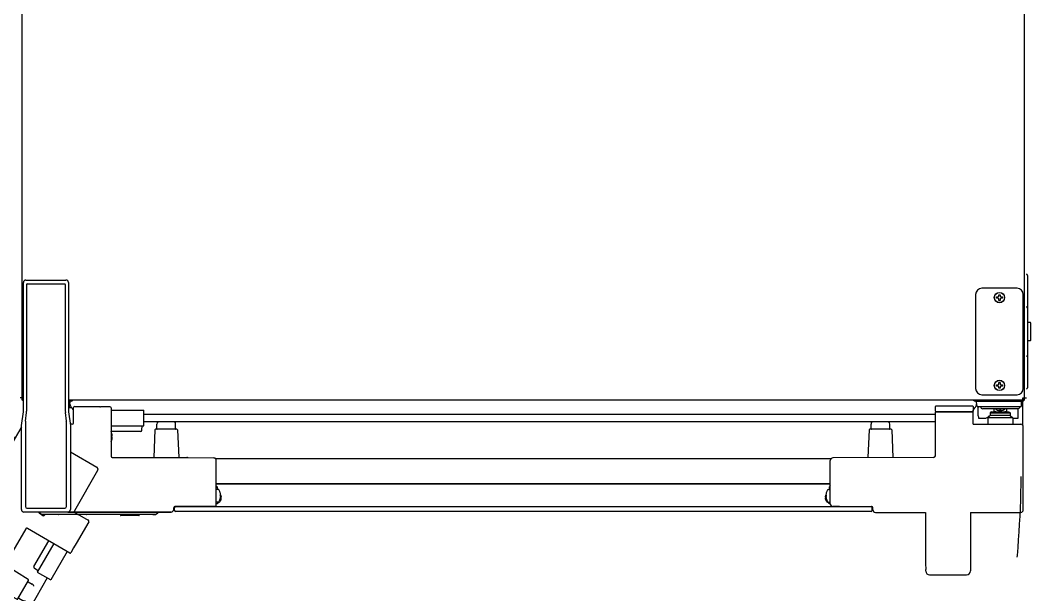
# Model space of a CAD drawing. Header units: millimetres. Extents: x 7025 to 12152, y 3757 to 7444.
# Drawn here: x 9912 to 10719, y 4434 to 4892 of the extents above; entities that cross this region are included whole.
import ezdxf

# ---------------------------------------------------------------- set-up
doc = ezdxf.new("R2010")
doc.units = ezdxf.units.MM
doc.header["$LTSCALE"] = 346.5
doc.linetypes.add('HIDDEN', pattern=[0.2, 0.1, -0.1])
doc.layers.get('0').update_dxf_attribs({"linetype": 'CONTINUOUS'})
doc.layers.add('GEOM', color=7, linetype='CONTINUOUS')

# ---------------------------------------------------------------- blocks, each defined once
blk = doc.blocks.new('A$C1CA24820')
at = {"color": 253, "linetype": 'HIDDEN', "ltscale": 15}
for p, q in [((418.91, 732.92), (361.1, 632.79)), ((361.1, 632.79), (418.91, 732.92)), ((365.76, 644.86), (410.97, 723.17)), ((409.53, 722.67), (409.85, 723.23)), ((409.85, 723.23), (410.72, 722.73)), ((410.89, 723.02), (410.06, 721.6)), ((413.26, 724.42), (411.18, 723.37)), ((413.26, 724.42), (412.34, 723.95)), ((413.72, 724.42), (413.94, 724.31)), ((457.91, 713.15), (478.99, 700.98)), ((479.72, 698.24), (461.22, 666.2)), ((371.59, 656.46), (378.84, 669.02)), ((379.4, 668.98), (379.18, 669.11)), ((461.58, 664.84), (472.19, 658.71)), ((371.9, 655.99), (371.68, 656.12)), ((472.56, 657.34), (462.56, 640.02)), ((366.67, 646.43), (365.84, 645.01)), ((422.27, 651.74), (381.46, 581.76)), ((422.27, 651.74), (392.48, 600.14)), ((457.59, 632.5), (423.63, 652.11)), ((365.72, 644.6), (365.82, 642.25)), ((365.82, 642.25), (365.82, 642.2)), ((365.93, 641.95), (366.05, 641.85)), ((366.05, 641.85), (366.26, 641.72)), ((428.9, 621.71), (440.74, 642.23)), ((444.64, 639.98), (431.51, 617.25)), ((462.56, 640.02), (460.56, 636.56)), ((82.27, 148.87), (359.77, 629.51)), ((361.14, 629.88), (362.87, 628.88)), ((363.12, 629.31), (361.83, 630.05)), ((361.83, 630.05), (363.13, 629.3)), ((455.46, 633.73), (442.34, 611)), ((460.56, 636.56), (458.27, 632.68)), ((363.24, 627.51), (85.74, 146.87)), ((347.49, 600.22), (363.49, 627.94)), ((424.35, 611.3), (405.76, 623.14)), ((118.45, 68.51), (434.33, 615.62)), ((429.25, 620.36), (432.26, 618.55)), ((431.51, 617.25), (442.34, 611)), ((439.52, 612.62), (123.65, 65.51)), ((350.7, 605.77), (347.99, 601.09)), ((347.99, 601.09), (350.7, 605.77)), ((415.33, 595.68), (395.78, 605.85)), ((415.99, 595.87), (424.52, 610.63)), ((424.22, 609.62), (427.51, 607.72)), ((347.86, 598.86), (378.73, 581.04)), ((348.23, 597.49), (348.73, 598.36)), ((349.53, 596.74), (348.23, 597.49)), ((349.38, 596.49), (349.9, 597.39)), ((392.48, 600.14), (392.25, 600.27)), ((117.5, 166.06), (362.5, 590.41)), ((348.79, 596.47), (348.89, 596.65)), ((349.33, 594), (349.34, 594.02)), ((350.63, 592.65), (350.9, 593.12)), ((350.76, 593.48), (350.77, 593.49)), ((351.77, 592.62), (351.49, 592.15)), ((353.13, 591.84), (353.15, 591.81)), ((353.33, 591.72), (353.31, 591.7)), ((354.75, 591.19), (354.75, 591.18)), ((358.04, 591.49), (358.56, 592.39)), ((359.13, 591.2), (358.19, 591.74)), ((361.21, 591.15), (360.64, 591)), ((416.72, 596.63), (420.01, 594.73)), ((134.58, 155.65), (380.05, 580.81)), ((98.29, 168.59), (100.99, 173.27)), ((103.73, 174.01), (104.23, 174.87)), ((103.73, 174.01), (116.28, 166.76)), ((104.23, 174.87), (105.53, 174.12)), ((105.67, 174.38), (105.15, 173.47)), ((105.39, 174.89), (105.29, 174.72)), ((105.32, 174.27), (105.31, 174.25)), ((107.79, 175.64), (107.8, 175.67)), ((108.96, 174.67), (108.97, 174.68)), ((109.35, 174.74), (109.62, 175.22)), ((110.49, 174.72), (110.21, 174.24)), ((110.58, 174.03), (110.57, 174.05)), ((111.79, 173.37), (111.77, 173.34)), ((112.95, 172.38), (112.94, 172.37)), ((114.33, 169.38), (113.81, 168.47)), ((98.29, 168.59), (85.49, 146.43)), ((115.13, 168.58), (114.19, 169.12)), ((116.21, 166.8), (116.06, 167.36)), ((116.28, 166.76), (133.73, 156.68)), ((94.76, 84.49), (134.46, 153.96)), ((80.1, 146.08), (22.1, 45.62)), ((82.64, 147.5), (84.37, 146.5)), ((82.83, 146.81), (84.12, 146.07)), ((82.83, 146.81), (84.13, 146.06)), ((15.3, 133.84), (0.4, 108.04)), ((19.28, 134.76), (19.31, 134.74)), ((24.59, 131.94), (20.27, 134.21)), ((60.1, 111.44), (24.59, 131.94)), ((139.35, 117.67), (120.76, 129.51)), ((130.99, 102.24), (139.52, 116.99)), ((139.22, 115.99), (142.51, 114.09)), ((130.33, 102.04), (110.78, 112.22)), ((1.49, 103.95), (1.52, 103.94)), ((6.59, 100.76), (2.47, 103.37)), ((42.1, 80.26), (6.59, 100.76)), ((131.72, 102.99), (135.01, 101.1)), ((95.49, 81.76), (125.16, 64.63)), ((125.25, 64.29), (110.5, 38.75)), ((110.64, 38.78), (125.39, 64.33)), ((129.16, 61.86), (114.66, 36.75)), ((125.51, 64.43), (125.38, 64.51)), ((125.73, 64.42), (128.98, 62.55)), ((22.83, 42.89), (79.99, 9.89)), ((101.47, 43.1), (82.72, 10.62)), ((102.15, 43.28), (110.16, 38.65)), ((100.25, 30.98), (95.92, 33.48)), ((110.38, 38.53), (113.63, 36.65)), ((113.98, 36.57), (110.73, 38.44)), ((90.25, 13.66), (100.25, 30.98)), ((92.98, 14.39), (100.98, 28.25)), ((102.71, 27.25), (94.71, 13.39)), ((103.08, 25.89), (96.08, 13.76)), ((100.98, 28.25), (100.25, 30.98)), ((102.71, 27.25), (100.98, 28.25)), ((103.08, 25.89), (102.71, 27.25)), ((90.25, 13.66), (85.92, 16.16)), ((104.62, 22.56), (99.73, 14.09)), ((102.02, 24.06), (102.05, 24.08)), ((102.05, 24.08), (104.63, 22.59)), ((103.28, 14.22), (106.28, 19.42)), ((107.57, 18.67), (103.68, 20.92)), ((103.86, 11.23), (109.16, 20.41)), ((104.63, 22.59), (104.62, 22.56)), ((109.84, 20.6), (128.03, 10.1)), ((92.98, 14.39), (90.25, 13.66)), ((94.71, 13.39), (92.98, 14.39)), ((96.08, 13.76), (94.71, 13.39)), ((97.14, 15.59), (97.13, 15.55)), ((97.13, 15.55), (99.71, 14.06)), ((99.71, 14.06), (99.73, 14.09)), ((104.57, 13.47), (100.68, 15.72)), ((104.04, 10.55), (122.23, 0.05)), ((123.89, 2.32), (110.38, 10.12)), ((113.38, 15.32), (126.89, 7.52)), ((119.14, 11.7), (116.39, 6.94)), ((126, 7.98), (119.41, 11.78)), ((128.21, 9.41), (127.16, 7.59)), ((123.05, 2.87), (116.46, 6.67)), ((123.96, 2.05), (122.91, 0.23)), ((126.07, 7.7), (123.32, 2.94))]:
    blk.add_line(p, q, dxfattribs=at)
for points in [[(413.43, 724.48), (413.39, 724.47), (413.35, 724.46), (413.31, 724.44), (413.27, 724.43), (413.26, 724.42)], [(413.59, 724.47), (413.55, 724.47), (413.51, 724.48), (413.47, 724.48), (413.43, 724.48)], [(413.72, 724.42), (413.7, 724.43), (413.66, 724.45), (413.63, 724.46), (413.59, 724.47)], [(365.82, 642.2), (365.86, 642.07), (365.93, 641.95)]]:
    blk.add_lwpolyline(points, dxfattribs=at)
for centre, radius, start, end in [((410.39, 722.17), 1, 150, 217.97569), ((408.82, 720.94), 1, 11.30881, 37.97569), ((411.4, 722.92), 0.5, 116.93216, 150.0007), ((379.06, 668.89), 0.25, 60, 150), ((379.65, 669.42), 0.5, 240, 270.63634), ((371.81, 656.34), 0.25, 150, 240), ((371.65, 655.56), 0.5, 29.36366, 60), ((360.64, 629.01), 1, 60, 150), ((457.84, 632.93), 0.5, 240, 329.5), ((362.37, 628.01), 1, 330, 60), ((429.76, 621.21), 1, 150, 239), ((424.1, 609.4), 0.25, 60, 150), ((424.08, 610.88), 0.5, 330, 57.5), ((426.01, 605.12), 3, 19.25877, 60), ((349.73, 600.09), 2, 150, 151.91489), ((349.24, 596.45), 0.4, 60, 150), ((350.12, 597.27), 0.25, 60, 150), ((390.74, 601.14), 2, 299.96573, 330), ((416.85, 596.85), 0.25, 150, 240), ((349.14, 596.27), 0.4, 150, 180.30118), ((353.54, 596.3), 4.8, 180.30118, 208.62729), ((350.46, 595.86), 1.25, 150, 211.39794), ((353.52, 596.29), 4.75, 208.46592, 211.0313), ((357.15, 599.94), 9.08, 211.39794, 225.3324), ((353.52, 596.29), 4.75, 211.03163, 211.99262), ((353.52, 596.29), 4.75, 211.99259, 213.31875), ((353.51, 596.29), 4.74, 213.3188, 214.45978), ((353.51, 596.28), 4.74, 214.45979, 215.42782), ((353.51, 596.28), 4.73, 215.4278, 216.68253), ((353.5, 596.28), 4.73, 216.68262, 217.45262), ((353.5, 596.27), 4.72, 217.45244, 218.99746), ((353.49, 596.27), 4.72, 218.99775, 219.4819), ((353.48, 596.26), 4.7, 219.48126, 221.53441), ((353.47, 596.25), 4.68, 221.53495, 222.62273), ((353.46, 596.24), 4.67, 222.62279, 223.60512), ((353.43, 596.22), 4.64, 223.60363, 225.68242), ((351.41, 594.49), 2.01, 232.72561, 234.85983), ((351.39, 594.47), 1.98, 234.86273, 235.7144), ((351.39, 594.46), 1.97, 235.71404, 236.97664), ((351.38, 594.46), 1.96, 236.97715, 238.00366), ((351.38, 594.45), 1.95, 238.00369, 239.07382), ((351.38, 594.45), 1.95, 239.07411, 241.15408), ((351.38, 594.45), 1.95, 241.15446, 242.37669), ((351.38, 594.46), 1.96, 242.37651, 243.21588), ((351.39, 594.47), 1.97, 243.21665, 244.6016), ((351.39, 594.48), 1.98, 244.60089, 245.25577), ((351.4, 594.5), 2.01, 245.2585, 247.27409), ((357.02, 599.88), 8.95, 225.60565, 227.36916), ((353.21, 596.12), 3.79, 232.40134, 239.99114), ((357.03, 599.89), 8.95, 227.37435, 235.80077), ((353.21, 596.12), 3.79, 240.00886, 247.59866), ((352.71, 593.74), 2.01, 232.72591, 234.7415), ((352.69, 593.73), 1.98, 234.74422, 235.39913), ((352.69, 593.72), 1.97, 235.39843, 236.78331), ((352.68, 593.71), 1.96, 236.78408, 237.62353), ((352.68, 593.7), 1.96, 237.62337, 238.84548), ((352.68, 593.7), 1.95, 238.84585, 240.92582), ((352.68, 593.7), 1.95, 240.92611, 241.99638), ((352.68, 593.71), 1.96, 241.99641, 243.02279), ((352.68, 593.72), 1.97, 243.0233, 244.28602), ((352.69, 593.73), 1.98, 244.28564, 245.13722), ((352.7, 593.75), 2.01, 245.14015, 247.27441), ((353.18, 596.36), 4.64, 254.31758, 256.39637), ((357.02, 599.88), 8.94, 235.80709, 236.64973), ((353.19, 596.39), 4.67, 256.39488, 257.37721), ((353.19, 596.41), 4.68, 257.37727, 258.46505), ((353.19, 596.43), 4.7, 258.46559, 260.51874), ((357.15, 599.94), 8.79, 237.39099, 242.60901), ((353.19, 596.44), 4.72, 260.5181, 261.00225), ((353.2, 596.45), 4.72, 261.00254, 262.54756), ((353.2, 596.45), 4.73, 262.54738, 263.31738), ((353.2, 596.46), 4.73, 263.31747, 264.5722), ((353.2, 596.46), 4.74, 264.57218, 265.5402), ((353.2, 596.47), 4.74, 265.54022, 266.6812), ((353.2, 596.47), 4.75, 266.68125, 268.00741), ((353.2, 596.47), 4.75, 268.00738, 268.9647), ((353.2, 596.47), 4.75, 268.9647, 269.35896), ((357.15, 599.8), 8.94, 243.35027, 244.19291), ((353.2, 596.48), 4.75, 269.35913, 271.53405), ((357.16, 599.81), 8.95, 244.19923, 252.62565), ((353.19, 596.49), 4.8, 271.37271, 272.14377), ((357.16, 599.81), 8.95, 252.63084, 254.39435), ((357.15, 599.94), 9.08, 254.6676, 268.60206), ((356.96, 592.11), 1.25, 268.60206, 330), ((358.34, 592.52), 0.25, 330, 60), ((360.13, 592.93), 2, 240, 285), ((415.56, 596.12), 0.5, 242.5, 330), ((421.51, 597.33), 3, 240, 280.74123), ((379.73, 582.77), 2, 240.02464, 247.31297), ((379.73, 582.78), 2.02, 247.30314, 254.22946), ((379.73, 582.77), 2, 254.25997, 266.96014), ((379.73, 582.77), 2, 266.97276, 329.75447), ((105.37, 173.35), 0.25, 150, 240), ((105.64, 174.52), 0.4, 150, 240), ((105.74, 174.69), 0.4, 119.69882, 150), ((107.92, 170.87), 4.8, 91.37271, 119.69882), ((106.76, 173.75), 1.25, 88.60206, 150), ((106.56, 165.92), 9.08, 74.6676, 88.60206), ((107.91, 170.89), 4.75, 88.9687, 91.53408), ((107.91, 170.89), 4.75, 88.00738, 88.96837), ((107.91, 170.89), 4.75, 86.68125, 88.00741), ((107.91, 170.9), 4.74, 85.54022, 86.6812), ((107.92, 170.9), 4.74, 84.57218, 85.5402), ((107.92, 170.91), 4.73, 83.31747, 84.5722), ((107.92, 170.91), 4.73, 82.54738, 83.31738), ((107.92, 170.92), 4.72, 81.00254, 82.54756), ((107.92, 170.93), 4.72, 80.5181, 81.00225), ((107.92, 170.94), 4.7, 78.46559, 80.51874), ((107.92, 170.96), 4.68, 77.37727, 78.46505), ((107.93, 170.97), 4.67, 76.39488, 77.37721), ((106.55, 166.06), 8.95, 72.63084, 74.39435), ((107.94, 171), 4.64, 74.31758, 76.39637), ((108.41, 173.62), 2.01, 65.14015, 67.27441), ((106.55, 166.05), 8.95, 64.19923, 72.62565), ((108.42, 173.64), 1.98, 64.28564, 65.13722), ((108.43, 173.65), 1.97, 63.0233, 64.28602), ((108.43, 173.66), 1.96, 61.99641, 63.02279), ((108.44, 173.66), 1.95, 60.92611, 61.99638), ((107.9, 171.24), 3.79, 60.00886, 67.59866), ((108.44, 173.67), 1.95, 58.84585, 60.92582), ((108.44, 173.66), 1.96, 57.62337, 58.84548), ((108.43, 173.66), 1.96, 56.78408, 57.62353), ((108.43, 173.65), 1.97, 55.39843, 56.78331), ((108.42, 173.64), 1.98, 54.74422, 55.39913), ((108.41, 173.62), 2.01, 52.72591, 54.7415), ((107.9, 171.24), 3.79, 52.40134, 59.99114), ((106.56, 166.07), 8.94, 63.35027, 64.19291), ((109.71, 172.87), 2.01, 65.2585, 67.27409), ((109.72, 172.89), 1.98, 64.60089, 65.25577), ((109.73, 172.9), 1.97, 63.21665, 64.6016), ((106.56, 165.92), 8.79, 57.39099, 62.60901), ((109.73, 172.91), 1.96, 62.37651, 63.21588), ((109.73, 172.91), 1.95, 61.15446, 62.37669), ((109.74, 172.92), 1.95, 59.07411, 61.15408), ((109.74, 172.91), 1.95, 58.00369, 59.07382), ((109.73, 172.91), 1.96, 56.97715, 58.00366), ((109.73, 172.9), 1.97, 55.71404, 56.97664), ((109.72, 172.89), 1.98, 54.86273, 55.7144), ((109.71, 172.87), 2.01, 52.72561, 54.85983), ((107.68, 171.15), 4.64, 43.60363, 45.68242), ((107.66, 171.13), 4.67, 42.62279, 43.60512), ((107.65, 171.12), 4.68, 41.53495, 42.62273), ((107.63, 171.1), 4.7, 39.48126, 41.53441), ((107.62, 171.1), 4.72, 38.99775, 39.4819), ((107.62, 171.09), 4.72, 37.45244, 38.99746), ((107.61, 171.09), 4.73, 36.68262, 37.45262), ((107.61, 171.08), 4.73, 35.4278, 36.68253), ((107.6, 171.08), 4.74, 34.45979, 35.42782), ((107.6, 171.08), 4.74, 33.3188, 34.45978), ((107.6, 171.08), 4.75, 31.99259, 33.31875), ((106.69, 165.99), 8.94, 55.80709, 56.64973), ((107.6, 171.08), 4.75, 31.03163, 31.99262), ((107.59, 171.07), 4.75, 30.64097, 31.03163), ((107.59, 171.07), 4.75, 28.46595, 30.64079), ((106.68, 165.98), 8.95, 47.37435, 55.80077), ((107.57, 171.07), 4.8, 27.85623, 28.62729), ((106.69, 165.98), 8.95, 45.60565, 47.36916), ((106.56, 165.92), 9.08, 31.39794, 45.3324), ((113.25, 170), 1.25, 330, 31.39794), ((113.59, 168.6), 0.25, 240, 330), ((114.13, 166.85), 2, 15, 60), ((132.73, 154.95), 2, 330.25, 60), ((83.14, 148.37), 1, 150, 240), ((84.87, 147.37), 1, 240, 330), ((139.1, 115.77), 0.25, 60, 150), ((139.08, 117.24), 0.5, 330, 57.5), ((141.01, 111.49), 3, 19.25877, 60), ((130.56, 102.49), 0.5, 242.5, 330), ((131.85, 103.21), 0.25, 150, 240), ((136.51, 103.7), 3, 240, 280.74123), ((125.61, 64.2), 0.25, 59.98182, 150.01236), ((128.73, 62.11), 0.5, 330.02961, 60.04679), ((101.9, 42.85), 0.5, 60, 150), ((110.86, 38.66), 0.25, 149.98971, 240.01284), ((113.88, 37.09), 0.505, 240.04265, 255.25229), ((113.88, 37.08), 0.497, 255.27478, 258.02413), ((113.88, 37.09), 0.502, 258.08577, 275.90609), ((114.23, 37), 0.5, 240.00193, 329.99643), ((107.82, 19.1), 0.5, 240, 330), ((109.59, 20.16), 0.5, 60, 150), ((104.29, 10.98), 0.5, 150, 240), ((104.32, 13.04), 0.5, 330, 60), ((111.88, 12.72), 3, 60, 240), ((119.31, 11.6), 0.2, 60, 150), ((127.78, 9.66), 0.5, 330, 60), ((116.56, 6.84), 0.2, 150, 240), ((122.48, 0.48), 0.5, 240, 330), ((123.15, 3.04), 0.2, 240, 330), ((123.79, 2.15), 0.2, 330, 59.99817), ((125.9, 7.8), 0.2, 330, 60), ((126.99, 7.69), 0.2, 240.00183, 330)]:
    blk.add_arc(centre, radius, start, end, dxfattribs=at)
for centre, major_axis, ratio, start_param, end_param in [((477.99, 699.24), (2, -0.12), 0.99981, 5.819644, 7.390288), ((462.09, 665.7), (0.966, 0.259), 0.999695, 2.356347, 3.926839), ((471.69, 657.84), (0.966, 0.259), 0.999695, -0.785246, 0.785246), ((423.13, 651.24), (-0.257, 0.967), 0.999697, -0.783065, 0.783065), ((362.83, 631.79), (-1.93, -0.52), 0.999695, 5.497939, 7.068431), ((362.63, 628.44), (0.966, 0.259), 0.999695, -0.785246, 0.785246), ((348.36, 599.72), (-0.866, 0.5), 0.999848, 6.283185, 7.853982), ((102.73, 172.27), (-0.52, 1.93), 0.999695, -0.785246, 0.785246), ((81.83, 145.08), (-0.52, 1.93), 0.999695, -0.785246, 0.785246), ((84.63, 146.93), (0.259, -0.966), 0.999695, -0.785246, 0.785246), ((17.79, 132.15), (-0.78, 2.9), 0.998785, -0.783819, 0.783817), ((19.33, 134.79), (1.3, -0.75), 0.034921, -1.570864, -0.743834), ((3, 106.54), (2.9, 0.77), 0.998785, 2.357775, 3.925412), ((1.49, 103.89), (1.3, -0.75), 0.034921, 0.743834, 1.570864), ((96.49, 83.5), (-1.93, -0.52), 0.999697, -0.783065, 0.783065), ((125.04, 64.42), (0.242, 0.065), 0.999695, -0.785246, 0.785246), ((23.83, 44.62), (1.93, 0.52), 0.999695, 2.356347, 3.926839), ((110.29, 38.87), (-0.065, 0.242), 0.999695, -3.926839, -2.356347), ((80.99, 11.62), (-0.52, 1.93), 0.999695, -3.926839, -2.356347)]:
    blk.add_ellipse(centre, major_axis=major_axis, ratio=ratio, start_param=start_param, end_param=end_param, dxfattribs=at)
for points in [[(365.76, 644.86), (365.72, 644.78), (365.68, 644.68), (365.72, 644.6)], [(352.13, 592.41), (352.24, 592.42), (352.33, 592.48), (352.41, 592.54)], [(111.58, 173.45), (111.48, 173.44), (111.38, 173.38), (111.3, 173.32)], [(125.26, 64.54), (125.3, 64.54), (125.34, 64.53), (125.38, 64.51)], [(110.29, 38.62), (110.31, 38.58), (110.34, 38.55), (110.38, 38.53)]]:
    blk.add_open_spline(points, degree=3, dxfattribs=at)
for points, knots in [([(352.11, 592.41), (352.11, 592.41), (352.12, 592.41), (352.13, 592.41), (352.13, 592.41)], [0, 0, 0, 0, 0.489527, 1, 1, 1, 1]), ([(353.1, 592.14), (353.1, 592.11), (353.1, 592.01), (353.1, 591.9), (353.13, 591.84)], [0, 0, 0, 0, 0.314454, 1, 1, 1, 1]), ([(110.61, 173.72), (110.61, 173.75), (110.62, 173.86), (110.61, 173.96), (110.58, 174.03)], [0, 0, 0, 0, 0.314454, 1, 1, 1, 1]), ([(111.61, 173.45), (111.6, 173.45), (111.59, 173.45), (111.58, 173.45), (111.58, 173.45)], [0, 0, 0, 0, 0.489527, 1, 1, 1, 1]), ([(99.6, 19.52), (99.15, 18.94), (98.31, 17.71), (97.67, 16.37), (97.39, 15.69)], [0, 0, 0, 0, 0.5, 1, 1, 1, 1]), ([(99.6, 19.52), (99.61, 19.54), (99.66, 19.61), (99.7, 19.68), (99.74, 19.73)], [0, 0, 0, 0, 0.234648, 1, 1, 1, 1]), ([(101.91, 18.19), (101.63, 17.51), (100.99, 16.17), (100.15, 14.94), (99.7, 14.36)], [0, 0, 0, 0, 0.5, 1, 1, 1, 1]), ([(99.74, 19.73), (99.77, 19.79), (99.81, 19.86), (99.84, 19.94), (99.85, 19.96)], [0, 0, 0, 0, 0.765136, 1, 1, 1, 1]), ([(102.06, 23.79), (101.61, 23.2), (100.77, 21.98), (100.13, 20.64), (99.85, 19.96)], [0, 0, 0, 0, 0.5, 1, 1, 1, 1]), ([(102.02, 18.41), (101.99, 18.36), (101.95, 18.28), (101.92, 18.21), (101.91, 18.19)], [0, 0, 0, 0, 0.765352, 1, 1, 1, 1]), ([(102.16, 18.62), (102.15, 18.61), (102.1, 18.54), (102.05, 18.47), (102.02, 18.41)], [0, 0, 0, 0, 0.234864, 1, 1, 1, 1]), ([(102.06, 23.79), (102.1, 23.84), (102.15, 23.91), (102.18, 23.97), (102.19, 24), (102.19, 24.01)], [0, 0, 0, 0, 0.722234, 0.919485, 1, 1, 1, 1]), ([(104.37, 22.45), (104.09, 21.77), (103.45, 20.43), (102.61, 19.21), (102.16, 18.62)], [0, 0, 0, 0, 0.5, 1, 1, 1, 1]), ([(104.5, 22.67), (104.49, 22.67), (104.47, 22.65), (104.43, 22.59), (104.4, 22.51), (104.37, 22.45)], [0, 0, 0, 0, 0.080515, 0.277766, 1, 1, 1, 1]), ([(97.26, 15.48), (97.27, 15.47), (97.29, 15.49), (97.33, 15.56), (97.36, 15.63), (97.39, 15.69)], [0, 0, 0, 0, 0.080516, 0.277772, 1, 1, 1, 1]), ([(99.7, 14.36), (99.66, 14.31), (99.61, 14.24), (99.57, 14.18), (99.57, 14.14), (99.57, 14.14)], [0, 0, 0, 0, 0.722228, 0.919484, 1, 1, 1, 1])]:
    blk.add_open_spline(points, degree=3, knots=knots, dxfattribs=at)

msp = doc.modelspace()

# ---------------------------------------------------------------- linework, layer by layer
at = {"color": 7, "linetype": 'Continuous'}
for p, q in [((9913.96, 4589.4), (9913.96, 5287.8)), ((10713.96, 4589.4), (10713.96, 5287.8))]:
    msp.add_line(p, q, dxfattribs=at)
at = {"color": 253, "linetype": 'HIDDEN', "ltscale": 2}
msp.add_arc((9932.96, 4535.2), 778.38, 242.55065, 359.51417, dxfattribs=at)
at = {"layer": 'GEOM', "color": 7, "linetype": 'Continuous'}
for p, q in [((10716.46, 4688.85), (10716.46, 4599.35)), ((9914.96, 4580.2), (9914.96, 4683.2)), ((9916.96, 4685.2), (9948.96, 4685.2)), ((9917.46, 4681.66), (9917.46, 4580.74)), ((9917.96, 4682.16), (9947.96, 4682.16)), ((9948.46, 4681.66), (9948.46, 4580.74)), ((9950.96, 4683.2), (9950.96, 4580.2)), ((10707.96, 4678.7), (10679.96, 4678.7)), ((10674.96, 4673.7), (10674.96, 4598.7)), ((10691.66, 4671.7), (10692.96, 4671.7)), ((10691.66, 4670.7), (10691.66, 4671.7)), ((10692.96, 4670.7), (10691.66, 4670.7)), ((10692.96, 4671.7), (10693.46, 4672.2)), ((10693.46, 4670.2), (10692.96, 4670.7)), ((10693.46, 4673.5), (10694.46, 4673.5)), ((10693.46, 4672.2), (10693.46, 4673.5)), ((10693.46, 4668.9), (10693.46, 4670.2)), ((10694.46, 4673.5), (10694.46, 4672.2)), ((10694.46, 4672.2), (10694.96, 4671.7)), ((10694.96, 4670.7), (10694.46, 4670.2)), ((10694.46, 4670.2), (10694.46, 4668.9)), ((10694.96, 4671.7), (10696.26, 4671.7)), ((10696.26, 4670.7), (10694.96, 4670.7)), ((10696.26, 4671.7), (10696.26, 4670.7)), ((10712.96, 4598.7), (10712.96, 4673.7)), ((10694.46, 4668.9), (10693.46, 4668.9)), ((10718.47, 4651.36), (10716.46, 4651.39)), ((10718.96, 4637.34), (10718.96, 4650.86)), ((10718.47, 4636.84), (10716.46, 4636.8)), ((10691.66, 4601.7), (10692.96, 4601.7)), ((10691.66, 4600.7), (10691.66, 4601.7)), ((10692.96, 4600.7), (10691.66, 4600.7)), ((10692.96, 4601.7), (10693.46, 4602.2)), ((10693.46, 4600.2), (10692.96, 4600.7)), ((10693.46, 4603.5), (10694.46, 4603.5)), ((10693.46, 4602.2), (10693.46, 4603.5)), ((10693.46, 4598.9), (10693.46, 4600.2)), ((10694.46, 4598.9), (10693.46, 4598.9)), ((10694.46, 4603.5), (10694.46, 4602.2)), ((10694.46, 4602.2), (10694.96, 4601.7)), ((10694.96, 4600.7), (10694.46, 4600.2)), ((10694.46, 4600.2), (10694.46, 4598.9)), ((10694.96, 4601.7), (10696.26, 4601.7)), ((10696.26, 4600.7), (10694.96, 4600.7)), ((10696.26, 4601.7), (10696.26, 4600.7)), ((9914.96, 4591.2), (9912.46, 4591.2)), ((9913.96, 4590.4), (9913.96, 4591.2)), ((10712.66, 4589.4), (9950.96, 4589.4)), ((10679.96, 4593.7), (10707.96, 4593.7)), ((10712.66, 4591.2), (10713.66, 4591.2)), ((10712.66, 4591.2), (10715.46, 4591.2)), ((10712.66, 4591.2), (10712.66, 4589.4)), ((10712.66, 4589.4), (10712.66, 4591.2)), ((10713.96, 4590.4), (10713.96, 4591.2)), ((9951.14, 4583.6), (9950.95, 4583.6)), ((9953.06, 4588.6), (9950.96, 4588.6)), ((9951.14, 4584.1), (9950.96, 4584.1)), ((9951.14, 4583.6), (9952.81, 4583.6)), ((9952.14, 4585.06), (9952.26, 4588.6)), ((9954.96, 4571.2), (9954.96, 4583.45)), ((9955.96, 4584.45), (9975.96, 4584.45)), ((9975.96, 4584.45), (9975.96, 4584.19)), ((9983.96, 4584.19), (9976.46, 4584.19)), ((9984.96, 4583.19), (9984.96, 4544.69)), ((9984.96, 4581.45), (10011.21, 4581.45)), ((10011.21, 4568.95), (10011.21, 4581.45)), ((10642.86, 4580.55), (10642.86, 4584.3)), ((10643.36, 4584.8), (10672.36, 4584.8)), ((10672.86, 4584.3), (10672.86, 4580.55)), ((10672.96, 4580.2), (10672.96, 4581.47)), ((10674.86, 4588.6), (10676.6, 4588.6)), ((10675.78, 4585.06), (10675.66, 4588.6)), ((10676.6, 4588.6), (10710.69, 4588.6)), ((10710.54, 4584.1), (10676.78, 4584.1)), ((10677.09, 4576.96), (10677.08, 4583.6)), ((10708.49, 4582.6), (10680.63, 4582.6)), ((10683.59, 4582.6), (10683.59, 4582.55)), ((10690.73, 4582.55), (10683.59, 4582.55)), ((10689.63, 4580.21), (10689.63, 4582.55)), ((10692.06, 4581.59), (10692.06, 4581.6)), ((10694.06, 4581.26), (10694.06, 4581.6)), ((10695.06, 4581.6), (10695.06, 4581.26)), ((10697.06, 4581.6), (10697.06, 4581.59)), ((10705.52, 4582.55), (10698.39, 4582.55)), ((10699.48, 4582.55), (10699.48, 4580.21)), ((10705.52, 4582.6), (10705.52, 4582.55)), ((10708.83, 4576.96), (10708.83, 4582.65)), ((10712.16, 4588.6), (10710.69, 4588.6)), ((10711.54, 4585.06), (10711.66, 4588.6)), ((10712.46, 4588.6), (10712.16, 4588.6)), ((10712.46, 4588.6), (10712.46, 4569.52)), ((9913.46, 4569.2), (9914.96, 4580.2)), ((9916.64, 4572.75), (9917.4, 4579.66)), ((9949.27, 4572.75), (9948.52, 4579.66)), ((9950.96, 4580.2), (9952.46, 4569.2)), ((10011.21, 4578.2), (10642.96, 4578.2)), ((10642.96, 4545.69), (10642.96, 4579.95)), ((10643.11, 4580.3), (10665.39, 4580.3)), ((10643.21, 4580.2), (10672.71, 4580.2)), ((10665.39, 4580.3), (10672.61, 4580.3)), ((10672.96, 4570.2), (10672.96, 4579.95)), ((10677.11, 4575.1), (10682.54, 4575.1)), ((10686.56, 4577.2), (10684.56, 4575.2)), ((10704.56, 4575.2), (10684.56, 4575.2)), ((10684.56, 4575.2), (10684.56, 4570.2)), ((10684.67, 4575.98), (10684.91, 4576.22)), ((10687.56, 4580.2), (10686.56, 4579.2)), ((10686.56, 4579.2), (10702.56, 4579.2)), ((10686.56, 4579.2), (10686.56, 4577.2)), ((10702.56, 4577.2), (10686.56, 4577.2)), ((10687.56, 4580.2), (10701.56, 4580.2)), ((10689.67, 4580.2), (10689.63, 4580.21)), ((10699.45, 4580.2), (10699.48, 4580.21)), ((10701.56, 4580.2), (10702.56, 4579.2)), ((10702.56, 4579.2), (10702.56, 4577.2)), ((10702.56, 4577.2), (10704.56, 4575.2)), ((10704.56, 4575.2), (10704.56, 4570.2)), ((10704.56, 4575.1), (10708.81, 4575.1)), ((9913.46, 4502.2), (9913.46, 4569.2)), ((9916.58, 4571.66), (9916.58, 4504.57)), ((9949.33, 4504.57), (9949.33, 4571.66)), ((9953.96, 4570.2), (9952.32, 4570.2)), ((9952.96, 4570.2), (9952.32, 4570.2)), ((9952.32, 4570.2), (9952.96, 4570.2)), ((9952.46, 4569.2), (9952.46, 4502.2)), ((9984.96, 4568.95), (10011.21, 4568.95)), ((10009.65, 4565.43), (10009.71, 4568.95)), ((10642.96, 4572.2), (10011.21, 4572.2)), ((10019.94, 4565.72), (10018.98, 4543.7)), ((10037.48, 4566.2), (10020.44, 4566.2)), ((10021.46, 4566.45), (10021.46, 4570.24)), ((10036.46, 4566.45), (10036.46, 4570.24)), ((10037.98, 4565.72), (10038.94, 4543.7)), ((10589.94, 4565.72), (10588.98, 4543.7)), ((10607.48, 4566.2), (10590.44, 4566.2)), ((10591.46, 4566.45), (10591.46, 4570.24)), ((10606.46, 4566.45), (10606.46, 4570.24)), ((10607.98, 4565.72), (10608.94, 4543.7)), ((10672.96, 4570.2), (10710.96, 4570.2)), ((10678.18, 4570.2), (10710.96, 4570.2)), ((10678.18, 4570.2), (10710.96, 4570.2)), ((10712.96, 4502.2), (10712.96, 4568.2)), ((10712.96, 4547.48), (10712.96, 4568.2)), ((10008.65, 4564.45), (9984.96, 4564.45)), ((9985.65, 4562.5), (9985.66, 4562.5)), ((9985.66, 4557.9), (9985.65, 4557.9)), ((9985.9, 4560.77), (9985.92, 4560.8)), ((9985.95, 4543.7), (10045.54, 4543.7)), ((9985.95, 4543.69), (10066.97, 4543.34)), ((10045.54, 4543.7), (10045.54, 4543.43)), ((10559.42, 4542.6), (10068.5, 4542.6)), ((10068.96, 4505.7), (10068.96, 4541.34)), ((10558.96, 4521.2), (10558.96, 4541.34)), ((10640.97, 4543.69), (10560.95, 4543.34)), ((10712.96, 4547.23), (10712.96, 4547.48)), ((10712.96, 4523.99), (10712.96, 4547.23)), ((10558.96, 4522.35), (10068.94, 4522.35)), ((10558.96, 4522.6), (10068.96, 4522.6)), ((10068.96, 4521.11), (10069.37, 4520.7)), ((10070.25, 4518.2), (10069.21, 4518.2)), ((10069.96, 4519.28), (10069.96, 4518.2)), ((10557.66, 4518.2), (10558.71, 4518.2)), ((10557.96, 4519.28), (10557.96, 4518.2)), ((10558.96, 4521.11), (10558.54, 4520.7)), ((10558.96, 4506.7), (10558.96, 4522.2)), ((10558.96, 4506.7), (10558.96, 4521.2)), ((10712.96, 4523.74), (10712.96, 4523.99)), ((10712.96, 4522.91), (10712.96, 4523.74)), ((10712.96, 4501.95), (10712.96, 4522.91)), ((10072.15, 4515.5), (10072.16, 4515.5)), ((10072.16, 4510.9), (10072.15, 4510.9)), ((10072.4, 4514), (10072.44, 4514)), ((10072.4, 4513.77), (10072.42, 4513.8)), ((10072.4, 4512.2), (10072.95, 4512.2)), ((10072.95, 4511.2), (10072.4, 4511.2)), ((10072.44, 4509.4), (10072.4, 4509.4)), ((10554.96, 4512.2), (10555.51, 4512.2)), ((10555.51, 4511.2), (10554.96, 4511.2)), ((10555.48, 4514), (10555.51, 4514)), ((10555.51, 4509.4), (10555.48, 4509.4)), ((10555.51, 4512.62), (10555.5, 4512.6)), ((10555.75, 4515.5), (10555.76, 4515.5)), ((10555.76, 4510.9), (10555.75, 4510.9)), ((9917.83, 4503.32), (9948.09, 4503.32)), ((10034.96, 4503.7), (10034.96, 4502.2)), ((10034.96, 4502.2), (10034.96, 4503.7)), ((10034.96, 4502.2), (10034.96, 4503.7)), ((10035.46, 4501.69), (10035.46, 4503.69)), ((10067.96, 4504.7), (10035.96, 4504.7)), ((10036.46, 4504.69), (10591.46, 4504.69)), ((10591.46, 4500.69), (10036.46, 4500.69)), ((10066.96, 4504.7), (10061.55, 4504.7)), ((10069.96, 4506.7), (10068.96, 4506.7)), ((10070.25, 4508.2), (10069.21, 4508.2)), ((10069.96, 4508.2), (10069.96, 4506.7)), ((10070.56, 4507.7), (10070.36, 4507.7)), ((10557.36, 4507.7), (10557.56, 4507.7)), ((10557.66, 4508.2), (10558.71, 4508.2)), ((10557.93, 4507.95), (10557.96, 4507.95)), ((10557.96, 4506.7), (10557.96, 4508.2)), ((10558.96, 4506.7), (10557.96, 4506.7)), ((10566.36, 4504.7), (10560.96, 4504.7)), ((10566.36, 4504.7), (10560.96, 4504.7)), ((10566.36, 4504.7), (10591.96, 4504.7)), ((10592.46, 4501.69), (10592.46, 4503.69)), ((10592.96, 4502.2), (10592.96, 4503.7)), ((10592.96, 4501.95), (10592.96, 4503.7)), ((10032.96, 4500.2), (9915.46, 4500.2)), ((9927.29, 4499.96), (9927.28, 4500.2)), ((9927.29, 4499.96), (9927.29, 4499.89)), ((9927.29, 4499.89), (9927.35, 4499.74)), ((9927.35, 4499.74), (9927.38, 4499.7)), ((9927.38, 4499.7), (9927.44, 4499.61)), ((9927.44, 4499.61), (9927.52, 4499.55)), ((9929.47, 4498.28), (9927.51, 4499.55)), ((9927.52, 4499.55), (9929.47, 4498.28)), ((9927.52, 4499.55), (9928.38, 4498.99)), ((9928.38, 4498.99), (9928.83, 4498.7)), ((10020.17, 4498.2), (9929.75, 4498.2)), ((9929.92, 4498.2), (9931.56, 4498.2)), ((9930.26, 4497.2), (9930.26, 4498.2)), ((9930.9, 4497.2), (9930.26, 4497.2)), ((9967.66, 4498.15), (9942.92, 4498.15)), ((9950.46, 4500.2), (10032.96, 4500.2)), ((9992.46, 4497.95), (9992.46, 4497.7)), ((10007.21, 4497.45), (9992.71, 4497.45)), ((10007.46, 4497.95), (10007.46, 4497.7)), ((10018.35, 4498.2), (10020, 4498.2)), ((10020.44, 4498.28), (10022.4, 4499.55)), ((10020.44, 4498.28), (10022.4, 4499.55)), ((10022.4, 4499.55), (10022.44, 4499.58)), ((10022.6, 4499.8), (10022.63, 4499.96)), ((10022.63, 4499.96), (10022.64, 4500.2)), ((10594.96, 4499.95), (10634.96, 4499.95)), ((10634.96, 4499.95), (10634.96, 4459.2)), ((10670.96, 4499.95), (10710.96, 4499.95)), ((10670.96, 4499.95), (10670.96, 4459.2)), ((10634.96, 4459.2), (10635.15, 4454.32)), ((10635.17, 4453.19), (10635.17, 4453.22)), ((10670.75, 4453.19), (10670.75, 4453.22)), ((10670.96, 4459.2), (10670.76, 4454.32)), ((10638.17, 4450.2), (10667.75, 4450.2))]:
    msp.add_line(p, q, dxfattribs=at)
for points in [[(9927.29, 4499.96), (9927.29, 4499.93), (9927.29, 4499.89), (9927.3, 4499.85), (9927.31, 4499.82)], [(9927.31, 4499.82), (9927.33, 4499.78), (9927.34, 4499.74), (9927.36, 4499.71), (9927.39, 4499.68)], [(9927.39, 4499.68), (9927.41, 4499.64), (9927.44, 4499.61), (9927.47, 4499.58), (9927.51, 4499.56), (9927.52, 4499.55)], [(10022.44, 4499.58), (10022.53, 4499.68), (10022.6, 4499.8)]]:
    msp.add_lwpolyline(points, dxfattribs=at)
for centre, radius in [((10693.96, 4671.2), 4.12), ((10693.96, 4671.2), 4), ((10693.96, 4601.2), 4.12), ((10693.96, 4601.2), 4)]:
    msp.add_circle(centre, radius, dxfattribs=at)
for centre, radius, start, end in [((10715.46, 4688.85), 1, 0, 90), ((9916.96, 4683.2), 2, 90.0285, 179.9715), ((9917.96, 4681.66), 0.5, 90, 180), ((9947.96, 4681.66), 0.5, 0, 90), ((9948.96, 4683.2), 2, 359.99618, 90.00382), ((10679.96, 4673.7), 5, 90, 180), ((10707.96, 4673.7), 5, 0, 90), ((10715.46, 4662.85), 1, 0, 90), ((10718.46, 4650.86), 0.5, 0, 89), ((10718.46, 4637.34), 0.5, 271, 0), ((10715.46, 4625.35), 1, 270, 0), ((10679.96, 4598.7), 5, 180, 270), ((10707.96, 4598.7), 5, 270, 0), ((10715.46, 4599.35), 1, 270, 0), ((9915.76, 4590.4), 1.8, 180, 243.60575), ((9953.06, 4590.4), 1.8, 270, 326.24123), ((10674.86, 4590.4), 1.8, 213.77873, 270), ((10712.16, 4590.4), 1.8, 270, 0), ((9951.14, 4585.1), 1, 270, 358), ((9959.9, 4588.14), 8, 194.67505, 211.99587), ((9952.83, 4615.98), 32.38, 269.97356, 270.88011), ((9968.13, 4593.28), 17.7, 211.99587, 221.87463), ((10643.36, 4584.3), 0.5, 90.02961, 180.04679), ((10672.36, 4584.3), 0.5, 0.00193, 89.99643), ((10659.79, 4593.28), 17.7, 317.64482, 328.00413), ((10668.01, 4588.14), 8, 328.00413, 345.32495), ((10676.78, 4585.1), 1, 182, 270), ((10680.63, 4584.6), 2, 194.55566, 270), ((10692.06, 4583.2), 1.5, 203.94691, 245.28015), ((10694.36, 4588.2), 7, 245.28015, 250.81791), ((10694.37, 4588.22), 7.01, 250.74098, 252.30623), ((10694.37, 4588.22), 7.01, 252.30633, 253.86472), ((10694.37, 4588.23), 7.02, 253.86464, 254.19484), ((10694.37, 4588.23), 7.02, 254.19495, 255.42282), ((10694.38, 4588.24), 7.03, 255.42278, 256.00497), ((10694.38, 4588.25), 7.04, 256.00504, 256.98644), ((10694.38, 4588.25), 7.04, 256.98644, 257.72511), ((10694.38, 4588.26), 7.05, 257.72514, 258.55897), ((10694.38, 4588.28), 7.07, 258.55907, 259.41759), ((10694.39, 4588.29), 7.09, 259.41753, 260.13447), ((10694.39, 4588.32), 7.11, 260.13478, 261.15282), ((10694.4, 4588.34), 7.14, 261.15253, 261.70304), ((10694.4, 4588.4), 7.19, 261.70462, 263.25353), ((10693.81, 4585.45), 4.2, 266.61756, 268.33156), ((10693.81, 4585.51), 4.25, 268.32845, 268.88943), ((10693.81, 4585.52), 4.27, 268.8899, 270.02917), ((10693.81, 4585.53), 4.28, 270.02826, 270.85165), ((10693.81, 4585.51), 4.26, 270.85165, 271.71496), ((10693.81, 4585.45), 4.2, 271.7122, 273.38258), ((10694.56, 4588.77), 7.18, 266.00758, 273.99242), ((10695.31, 4585.45), 4.2, 266.61741, 268.28781), ((10695.31, 4585.51), 4.26, 268.28505, 269.14833), ((10695.31, 4585.53), 4.28, 269.14833, 269.97176), ((10695.31, 4585.52), 4.27, 269.97085, 271.11008), ((10695.31, 4585.51), 4.25, 271.11056, 271.67156), ((10695.31, 4585.45), 4.2, 271.66844, 273.38244), ((10694.71, 4588.4), 7.19, 276.74647, 278.29538), ((10694.72, 4588.34), 7.14, 278.29696, 278.84747), ((10694.73, 4588.32), 7.11, 278.84718, 279.86522), ((10694.73, 4588.29), 7.09, 279.86553, 280.58247), ((10694.73, 4588.28), 7.07, 280.58241, 281.44093), ((10694.74, 4588.26), 7.05, 281.44103, 282.27487), ((10694.74, 4588.25), 7.04, 282.27489, 283.01355), ((10694.74, 4588.25), 7.04, 283.01356, 283.99496), ((10694.74, 4588.24), 7.03, 283.99503, 284.57722), ((10694.74, 4588.23), 7.02, 284.57718, 285.80505), ((10694.74, 4588.23), 7.02, 285.80516, 286.13536), ((10694.75, 4588.22), 7.01, 286.13528, 287.69367), ((10694.75, 4588.22), 7.01, 287.69377, 289.25902), ((10694.76, 4588.2), 7, 289.18209, 294.71985), ((10697.06, 4583.2), 1.5, 294.71985, 336.05309), ((10708.49, 4584.6), 2, 270, 345.44434), ((10710.54, 4585.1), 1, 270, 358), ((10643.11, 4580.55), 0.25, 179.98182, 270.01236), ((10672.61, 4580.55), 0.25, 269.98971, 0.01284), ((10672.71, 4580.2), 0.248, 330.24039, 337.52974), ((10672.71, 4580.2), 0.251, 337.5835, 348.78002), ((10672.71, 4580.2), 0.251, 348.74387, 359.95651), ((10682.54, 4578.1), 3, 270, 315), ((10687.03, 4574.1), 3, 102.39024, 135), ((10008.65, 4565.45), 1, 270, 359), ((10020.44, 4565.7), 0.5, 90, 177.5), ((10024.46, 4570.24), 3, 139.25877, 180), ((10021.71, 4566.45), 0.25, 180, 270), ((10033.46, 4570.24), 3, 0, 40.74123), ((10036.21, 4566.45), 0.25, 270, 0), ((10037.48, 4565.7), 0.5, 2.5, 90), ((10590.44, 4565.7), 0.5, 90, 177.5), ((10594.46, 4570.24), 3, 139.25877, 180), ((10591.71, 4566.45), 0.25, 180, 270), ((10603.46, 4570.24), 3, 0, 40.74123), ((10606.21, 4566.45), 0.25, 270, 0), ((10607.48, 4565.7), 0.5, 2.5, 90), ((9976.88, 4560.2), 9.08, 14.66761, 26.96508), ((9976.88, 4560.2), 9.08, 333.03492, 345.3324), ((9976.99, 4560.27), 8.95, 12.63084, 14.39435), ((9976.88, 4560.2), 8.79, 357.39099, 2.60901), ((9976.99, 4560.12), 8.95, 345.60565, 347.36916), ((9976.98, 4560.27), 8.95, 4.19923, 12.62565), ((9976.98, 4560.12), 8.95, 347.37435, 355.80077), ((9977, 4560.28), 8.94, 3.35027, 4.19291), ((9977, 4560.12), 8.94, 355.80709, 356.64973), ((10045.54, 4541.7), 2, 59.96573, 90), ((10066.96, 4541.34), 2, 26.97276, 89.75447), ((10066.96, 4541.29), 2, 0.00109, 89.74899), ((10066.96, 4541.34), 2, 14.25997, 26.96014), ((10066.94, 4541.34), 2.02, 7.30314, 14.22946), ((10066.96, 4541.34), 2, 0.02464, 7.31297), ((10560.96, 4541.34), 2, 90.25, 180), ((10069.21, 4517.95), 0.25, 90, 180), ((10067.96, 4519.28), 2, 0, 45), ((10070.25, 4516.95), 1.25, 28.60206, 90), ((10063.38, 4513.2), 9.08, 14.66761, 28.60206), ((10564.54, 4513.2), 9.08, 151.39794, 165.3324), ((10557.66, 4516.95), 1.25, 90, 151.39794), ((10559.96, 4519.28), 2, 135, 180), ((10558.71, 4517.95), 0.25, 0, 90), ((10069.21, 4508.45), 0.25, 180, 270), ((10070.25, 4509.45), 1.25, 270, 331.39794), ((10068.34, 4511.9), 4.8, 300.30118, 328.62729), ((10063.38, 4513.2), 9.08, 331.39794, 345.3324), ((10063.49, 4513.27), 8.95, 12.63084, 14.39435), ((10063.38, 4513.2), 8.79, 357.39099, 2.60901), ((10063.49, 4513.12), 8.95, 345.60565, 347.36916), ((10063.48, 4513.27), 8.95, 4.19923, 12.62565), ((10063.48, 4513.12), 8.95, 347.37435, 355.80077), ((10068.34, 4511.5), 4.8, 31.37271, 32.14377), ((10068.35, 4511.51), 4.75, 29.35913, 31.53405), ((10068.65, 4511.7), 3.79, 0.00886, 7.59866), ((10068.65, 4511.7), 3.79, 352.40134, 359.99114), ((10068.35, 4511.88), 4.75, 328.46592, 331.0313), ((10063.5, 4513.28), 8.94, 3.35027, 4.19291), ((10063.5, 4513.12), 8.94, 355.80709, 356.64973), ((10068.35, 4511.51), 4.75, 28.96837, 29.35896), ((10068.36, 4511.51), 4.75, 28.00738, 28.96837), ((10068.36, 4511.88), 4.75, 331.03163, 331.99262), ((10068.36, 4511.51), 4.75, 26.68125, 28.00742), ((10068.36, 4511.88), 4.75, 331.99259, 333.31875), ((10068.36, 4511.52), 4.74, 25.54022, 26.6812), ((10068.36, 4511.88), 4.74, 333.3188, 334.45978), ((10068.36, 4511.52), 4.74, 24.57218, 25.54021), ((10068.36, 4511.88), 4.74, 334.45979, 335.42782), ((10068.37, 4511.52), 4.73, 23.31747, 24.5722), ((10068.37, 4511.88), 4.73, 335.4278, 336.68254), ((10068.37, 4511.52), 4.73, 22.54738, 23.31738), ((10068.37, 4511.87), 4.73, 336.68262, 337.45262), ((10068.38, 4511.52), 4.72, 21.00254, 22.54756), ((10068.38, 4511.87), 4.72, 337.45244, 338.99746), ((10068.39, 4511.53), 4.72, 20.5181, 21.00225), ((10068.39, 4511.87), 4.72, 338.99775, 339.4819), ((10068.4, 4511.53), 4.7, 18.46559, 20.51874), ((10068.4, 4511.86), 4.7, 339.48126, 341.53442), ((10068.42, 4511.54), 4.68, 17.37727, 18.46505), ((10068.42, 4511.86), 4.68, 341.53495, 342.62273), ((10068.43, 4511.54), 4.67, 16.39488, 17.37721), ((10068.43, 4511.85), 4.67, 342.62279, 343.60512), ((10068.46, 4511.55), 4.64, 14.31758, 16.39637), ((10068.46, 4511.84), 4.64, 343.60363, 345.68242), ((10070.97, 4512.44), 2.01, 5.14015, 7.27441), ((10070.96, 4512.45), 2.01, 352.72591, 354.7415), ((10070.96, 4510.94), 2.01, 5.2585, 7.2741), ((10070.97, 4510.95), 2.01, 352.72561, 354.85983), ((10070.99, 4512.45), 1.98, 4.28564, 5.13722), ((10071, 4512.45), 1.97, 355.39843, 356.78332), ((10070.99, 4512.45), 1.98, 354.74422, 355.39913), ((10070.99, 4510.95), 1.98, 4.60089, 5.25577), ((10071, 4510.95), 1.97, 3.21665, 4.6016), ((10070.99, 4510.95), 1.98, 354.86273, 355.7144), ((10071, 4512.45), 1.97, 3.0233, 4.28602), ((10071.01, 4512.45), 1.96, 1.99641, 3.02279), ((10071.02, 4512.45), 1.95, 0.92611, 1.99638), ((10071.02, 4512.45), 1.95, 358.84587, 0.92582), ((10071.02, 4512.45), 1.96, 357.62337, 358.84548), ((10071.01, 4512.45), 1.96, 356.78408, 357.62353), ((10071.01, 4510.95), 1.96, 2.37652, 3.21588), ((10071.02, 4510.95), 1.95, 1.15446, 2.37669), ((10071.02, 4510.95), 1.95, 359.07411, 1.15407), ((10071.02, 4510.95), 1.95, 358.00369, 359.07382), ((10071.01, 4510.95), 1.96, 356.97715, 358.00366), ((10071, 4510.95), 1.97, 355.71404, 356.97664), ((10556.93, 4512.45), 1.98, 174.86273, 175.7144), ((10556.92, 4512.45), 1.97, 175.71404, 176.97664), ((10556.91, 4512.45), 1.96, 176.97715, 178.00366), ((10556.9, 4512.45), 1.95, 178.00369, 179.07382), ((10556.9, 4512.45), 1.95, 179.07411, 181.15407), ((10556.9, 4512.45), 1.95, 181.15446, 182.37669), ((10556.91, 4512.45), 1.96, 182.37652, 183.21588), ((10556.92, 4512.45), 1.97, 183.21665, 184.6016), ((10556.93, 4512.45), 1.98, 184.60089, 185.25577), ((10556.93, 4510.95), 1.98, 174.74422, 175.39913), ((10556.92, 4510.95), 1.97, 175.39843, 176.78332), ((10556.91, 4510.95), 1.96, 176.78408, 177.62353), ((10556.9, 4510.95), 1.96, 177.62337, 178.84548), ((10556.9, 4510.95), 1.95, 178.84587, 180.92582), ((10556.9, 4510.95), 1.95, 180.92611, 181.99638), ((10556.91, 4510.95), 1.96, 181.99641, 183.02279), ((10556.92, 4510.95), 1.97, 183.0233, 184.28602), ((10556.93, 4510.95), 1.98, 184.28564, 185.13722), ((10559.46, 4511.55), 4.64, 163.60363, 165.68242), ((10556.95, 4512.44), 2.01, 172.72561, 174.85983), ((10556.95, 4512.45), 2.01, 185.2585, 187.2741), ((10556.95, 4510.94), 2.01, 172.72591, 174.7415), ((10556.95, 4510.95), 2.01, 185.14015, 187.27441), ((10559.46, 4511.84), 4.64, 194.31758, 196.39637), ((10559.49, 4511.54), 4.67, 162.62279, 163.60512), ((10559.49, 4511.85), 4.67, 196.39488, 197.37721), ((10559.5, 4511.54), 4.68, 161.53495, 162.62273), ((10559.5, 4511.86), 4.68, 197.37727, 198.46505), ((10559.52, 4511.53), 4.7, 159.48126, 161.53442), ((10559.52, 4511.86), 4.7, 198.46559, 200.51874), ((10559.53, 4511.53), 4.72, 158.99775, 159.4819), ((10559.53, 4511.87), 4.72, 200.5181, 201.00225), ((10559.54, 4511.52), 4.72, 157.45244, 158.99746), ((10559.54, 4511.87), 4.72, 201.00254, 202.54756), ((10559.54, 4511.52), 4.73, 156.68262, 157.45262), ((10559.54, 4511.87), 4.73, 202.54738, 203.31738), ((10559.55, 4511.52), 4.73, 155.4278, 156.68254), ((10559.55, 4511.88), 4.73, 203.31747, 204.5722), ((10559.55, 4511.52), 4.74, 154.45979, 155.42782), ((10559.55, 4511.88), 4.74, 204.57218, 205.54021), ((10559.56, 4511.52), 4.74, 153.3188, 154.45978), ((10559.56, 4511.88), 4.74, 205.54022, 206.6812), ((10559.56, 4511.51), 4.75, 151.99259, 153.31875), ((10559.56, 4511.88), 4.75, 206.68125, 208.00742), ((10559.56, 4511.51), 4.75, 151.03163, 151.99262), ((10559.56, 4511.88), 4.75, 208.00738, 208.96837), ((10559.56, 4511.51), 4.75, 150.64097, 151.03163), ((10559.57, 4511.88), 4.75, 208.9687, 211.53408), ((10559.57, 4511.51), 4.75, 148.46595, 150.64079), ((10559.58, 4511.5), 4.8, 147.85623, 148.62729), ((10559.27, 4511.7), 3.79, 172.40134, 179.99114), ((10559.27, 4511.7), 3.79, 180.00886, 187.59866), ((10559.58, 4511.9), 4.8, 211.37271, 239.69882), ((10564.42, 4513.28), 8.94, 175.80709, 176.64973), ((10564.42, 4513.12), 8.94, 183.35027, 184.19291), ((10564.43, 4513.27), 8.95, 167.37435, 175.80077), ((10564.43, 4513.12), 8.95, 184.19923, 192.62565), ((10564.43, 4513.27), 8.95, 165.60565, 167.36916), ((10564.43, 4513.12), 8.95, 192.63084, 194.39435), ((10564.54, 4513.2), 8.79, 177.39099, 182.60901), ((10564.54, 4513.2), 9.08, 194.66761, 208.60206), ((10557.66, 4509.45), 1.25, 208.60206, 270), ((10558.71, 4508.45), 0.25, 270, 0), ((9915.46, 4502.2), 2, 179.99639, 270.00361), ((9950.46, 4502.2), 2, 269.99618, 0.00382), ((10036.46, 4503.69), 1, 90, 180), ((10036.46, 4501.69), 1, 180, 270), ((10061.55, 4506.7), 2, 264.61069, 270), ((10061.55, 4506.7), 2, 264.61069, 270), ((10070.36, 4508.1), 0.4, 202.5, 270), ((10070.56, 4508.1), 0.4, 270, 300.30118), ((10557.36, 4508.1), 0.4, 239.69882, 270), ((10557.56, 4508.1), 0.4, 270, 337.5), ((10560.96, 4506.7), 2, 180, 270), ((10560.96, 4506.7), 2, 180, 270), ((10566.36, 4506.7), 2, 270, 275.38931), ((10591.46, 4503.69), 1, 0, 90), ((10591.46, 4501.69), 1, 270, 0), ((9927.79, 4499.97), 0.5, 182, 236.93324), ((9928.52, 4499.2), 0.25, 236.93138, 270), ((9929.75, 4498.7), 0.5, 236.93216, 270.0007), ((9930.9, 4498.2), 1, 270, 337.97569), ((9932.76, 4497.45), 1, 131.30882, 157.97569), ((9942.92, 4498.4), 0.25, 234.56895, 270), ((9960.78, 4498.4), 0.25, 270, 305.43105), ((9965.52, 4498.4), 0.25, 233.47251, 270), ((9991.96, 4497.95), 0.5, 0, 30.63634), ((9992.71, 4497.7), 0.25, 180, 270), ((10007.21, 4497.7), 0.25, 270, 0), ((10007.96, 4497.95), 0.5, 149.36366, 180), ((10022.13, 4499.97), 0.5, 303.06676, 358)]:
    msp.add_arc(centre, radius, start, end, dxfattribs=at)
for centre, major_axis, ratio, start_param, end_param in [((9955.96, 4583.45), (-0.707, 0.707), 0.999695, -0.785246, 0.785246), ((9976.46, 4584.19), (0.5, 0), 0.017455, -3.141593, -1.570796), ((9983.96, 4583.19), (-0.707, -0.707), 0.999695, 2.356347, 3.926839), ((10678.08, 4583.6), (-0.729, 0.685), 0.999389, 0.230747, 0.754392), ((9907.45, 4580.74), (9.99, -0.55), 0.999045, -0.05449, 0.05449), ((9958.47, 4580.74), (9.99, 0.55), 0.999045, 3.087103, 3.196082), ((10643.21, 4579.95), (0.177, -0.177), 0.999695, 2.356347, 3.926839), ((10672.71, 4579.95), (0.177, 0.177), 0.999695, -0.785246, 0.785246), ((10677.11, 4577.1), (0, 2), 0.008727, -4.642576, -3.141593), ((10708.81, 4577.1), (0, 2), 0.008727, -3.141593, -1.640609), ((9926.59, 4571.66), (9.99, -0.55), 0.999045, 3.087103, 3.196082), ((9939.32, 4571.66), (9.99, 0.55), 0.999045, -0.05449, 0.05449), ((9953.96, 4571.2), (0.707, -0.707), 0.999695, -0.785246, 0.785246), ((10710.96, 4568.2), (1.41, 1.41), 0.999695, -0.785246, 0.785246), ((9985.96, 4544.69), (0.709, 0.706), 0.999697, 2.358527, 3.924658), ((10640.96, 4545.69), (1.42, -1.41), 0.999697, -0.783065, 0.783065), ((9917.84, 4504.57), (0.886, 0.886), 0.998099, 2.357146, 3.926039), ((9948.08, 4504.57), (0.886, -0.886), 0.998099, -0.784447, 0.784447), ((10032.96, 4502.2), (1.41, -1.41), 0.999695, 5.497939, 7.068431), ((10035.96, 4503.7), (0.707, -0.707), 0.999695, 2.356347, 3.926839), ((10067.96, 4505.7), (0, -1), 0.999848, 6.283185, 7.853982), ((10591.96, 4503.7), (0.707, 0.707), 0.999695, -0.785246, 0.785246), ((10594.96, 4501.95), (1.41, 1.41), 0.999695, -3.926839, -2.356347), ((10710.96, 4501.95), (1.41, -1.41), 0.999695, -0.785246, 0.785246), ((10635.12, 4453.22), (0, 1.5), 0.034921, -1.570864, -0.743834), ((10638.17, 4453.2), (2.12, 2.13), 0.998785, -3.925412, -2.357775), ((10667.74, 4453.2), (-2.12, 2.13), 0.998785, -3.92541, -2.357773), ((10670.8, 4453.22), (0, 1.5), 0.034921, 0.743834, 1.570864)]:
    msp.add_ellipse(centre, major_axis=major_axis, ratio=ratio, start_param=start_param, end_param=end_param, dxfattribs=at)
for points, knots in [([(10689.88, 4580.36), (10689.82, 4580.37), (10689.74, 4580.38), (10689.66, 4580.38), (10689.63, 4580.37), (10689.63, 4580.36)], [0, 0, 0, 0, 0.722234, 0.919485, 1, 1, 1, 1]), ([(10689.88, 4580.36), (10690.62, 4580.27), (10692.1, 4580.15), (10693.58, 4580.27), (10694.31, 4580.36)], [0, 0, 0, 0, 0.5, 1, 1, 1, 1]), ([(10694.56, 4580.38), (10694.54, 4580.38), (10694.45, 4580.38), (10694.37, 4580.37), (10694.31, 4580.36)], [0, 0, 0, 0, 0.261008, 1, 1, 1, 1]), ([(10694.81, 4580.36), (10694.79, 4580.37), (10694.71, 4580.37), (10694.62, 4580.38), (10694.56, 4580.38)], [0, 0, 0, 0, 0.234648, 1, 1, 1, 1]), ([(10694.81, 4580.36), (10695.54, 4580.27), (10697.02, 4580.15), (10698.5, 4580.27), (10699.23, 4580.36)], [0, 0, 0, 0, 0.5, 1, 1, 1, 1]), ([(10699.48, 4580.36), (10699.48, 4580.37), (10699.45, 4580.38), (10699.38, 4580.38), (10699.29, 4580.37), (10699.23, 4580.36)], [0, 0, 0, 0, 0.080516, 0.277772, 1, 1, 1, 1]), ([(9985.65, 4560.6), (9985.68, 4560.61), (9985.77, 4560.66), (9985.86, 4560.72), (9985.9, 4560.77)], [0, 0, 0, 0, 0.314454, 1, 1, 1, 1]), ([(9985.92, 4559.6), (9985.92, 4559.6), (9985.91, 4559.61), (9985.91, 4559.62), (9985.9, 4559.62)], [0, 0, 0, 0, 0.489527, 1, 1, 1, 1]), ([(10072.15, 4513.6), (10072.18, 4513.61), (10072.27, 4513.66), (10072.36, 4513.72), (10072.4, 4513.77)], [0, 0, 0, 0, 0.314454, 1, 1, 1, 1]), ([(10072.42, 4512.6), (10072.42, 4512.6), (10072.41, 4512.61), (10072.41, 4512.62), (10072.4, 4512.62)], [0, 0, 0, 0, 0.489527, 1, 1, 1, 1]), ([(10555.5, 4513.8), (10555.5, 4513.79), (10555.51, 4513.79), (10555.51, 4513.78), (10555.51, 4513.77)], [0, 0, 0, 0, 0.489527, 1, 1, 1, 1]), ([(10555.76, 4512.8), (10555.73, 4512.78), (10555.64, 4512.74), (10555.55, 4512.68), (10555.51, 4512.62)], [0, 0, 0, 0, 0.314454, 1, 1, 1, 1])]:
    msp.add_open_spline(points, degree=3, knots=knots, dxfattribs=at)
for points in [[(9985.9, 4559.62), (9985.85, 4559.71), (9985.75, 4559.75), (9985.65, 4559.8)], [(10072.4, 4512.62), (10072.35, 4512.71), (10072.25, 4512.75), (10072.15, 4512.8)], [(10555.51, 4513.77), (10555.57, 4513.69), (10555.67, 4513.64), (10555.76, 4513.6)], [(9946.61, 4498.19), (9946.57, 4498.16), (9946.53, 4498.15), (9946.49, 4498.15)], [(9949.63, 4498.19), (9949.64, 4498.17), (9949.66, 4498.15), (9949.69, 4498.15)], [(9958.51, 4498.19), (9958.54, 4498.17), (9958.58, 4498.15), (9958.62, 4498.15)], [(9967.98, 4498.2), (9967.88, 4498.16), (9967.76, 4498.15), (9967.66, 4498.15)], [(10020.17, 4498.2), (10020.26, 4498.2), (10020.37, 4498.22), (10020.41, 4498.29)]]:
    msp.add_open_spline(points, degree=3, dxfattribs=at)

# ---------------------------------------------------------------- block references
msp.add_blockref('A$C1CA24820', (9494.55, 3835.04))

doc.saveas('drawing.dxf')
